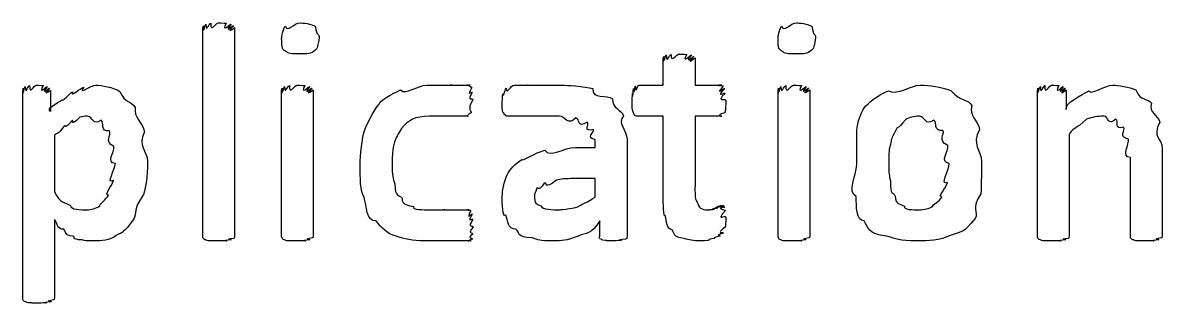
# Model space of a CAD drawing. Header units: millimetres. Extents: x 0 to 216, y 0 to 279.
# Drawn here: x 116.22 to 129.12, y 113.79 to 116.96 of the extents above; entities that cross this region are included whole.
import ezdxf

# ---------------------------------------------------------------- set-up
doc = ezdxf.new("R2010")
doc.units = ezdxf.units.MM
doc.layers.get('0').update_dxf_attribs({"linetype": 'CONTINUOUS'})

msp = doc.modelspace()

# ---------------------------------------------------------------- linework, layer by layer
at = {"color": 0}
for p, q in [((118.263, 114.547), (118.263, 116.906)), ((118.622, 116.906), (118.622, 114.547)), ((119.578, 116.785), (119.578, 116.785)), ((125.195, 116.785), (125.195, 116.785)), ((123.472, 116.255), (123.472, 116.564)), ((123.831, 116.564), (123.831, 116.255)), ((116.225, 113.847), (116.225, 116.195)), ((116.539, 116.195), (116.539, 115.958)), ((119.154, 114.547), (119.154, 116.2)), ((119.512, 116.2), (119.512, 114.547)), ((123.197, 116.255), (123.472, 116.255)), ((123.831, 116.255), (124.134, 116.255)), ((124.77, 114.547), (124.77, 116.2)), ((125.129, 116.2), (125.129, 114.547)), ((127.706, 114.547), (127.706, 116.2)), ((128.031, 116.2), (128.031, 115.98)), ((123.472, 115.903), (123.191, 115.903)), ((123.472, 115.01), (123.472, 115.903)), ((124.134, 115.903), (123.831, 115.903)), ((123.831, 115.903), (123.831, 115.131)), ((116.584, 115.688), (116.584, 115.048)), ((123.062, 115.644), (123.062, 114.547)), ((128.064, 115.699), (128.064, 114.547)), ((122.477, 115.55), (122.703, 115.55)), ((122.703, 115.55), (122.703, 115.638)), ((129.117, 115.539), (129.117, 114.547)), ((117.636, 115.395), (117.636, 115.395)), ((127.072, 115.39), (127.072, 115.39)), ((128.758, 114.547), (128.758, 115.434)), ((117.273, 115.368), (117.273, 115.368)), ((126.708, 115.368), (126.708, 115.368)), ((122.703, 115.197), (122.466, 115.197)), ((122.703, 114.988), (122.703, 115.197)), ((124.178, 114.762), (124.178, 114.762)), ((116.584, 114.734), (116.584, 113.847)), ((121.321, 114.646), (121.321, 114.646)), ((122.753, 114.547), (122.753, 114.718))]:
    msp.add_line(p, q, dxfattribs=at)
for points in [[(118.269, 116.928), (118.274, 116.829), (118.285, 116.94), (118.296, 116.944)], [(118.296, 116.944), (118.299, 116.84), (118.329, 116.955), (118.351, 116.955)], [(118.351, 116.955), (118.347, 116.842), (118.407, 116.961), (118.439, 116.961)], [(118.439, 116.961), (118.418, 116.961), (118.506, 116.958), (118.528, 116.955)], [(118.528, 116.955), (118.465, 116.84), (118.572, 116.951), (118.583, 116.944)], [(118.583, 116.944), (118.491, 116.829), (118.606, 116.935), (118.611, 116.928)], [(119.198, 116.923), (119.216, 116.842), (119.287, 116.961), (119.368, 116.961)], [(119.368, 116.961), (119.377, 116.961), (119.503, 116.947), (119.534, 116.923)], [(124.815, 116.923), (124.832, 116.842), (124.904, 116.961), (124.985, 116.961)], [(124.985, 116.961), (124.994, 116.961), (125.12, 116.947), (125.151, 116.923)], [(118.263, 116.906), (118.263, 116.814), (118.265, 116.92), (118.269, 116.928)], [(118.611, 116.928), (118.502, 116.814), (118.622, 116.913), (118.622, 116.906)], [(119.154, 116.785), (119.154, 116.792), (119.167, 116.896), (119.198, 116.923)], [(119.534, 116.923), (119.553, 116.796), (119.578, 116.853), (119.578, 116.785)], [(124.77, 116.785), (124.77, 116.792), (124.784, 116.896), (124.815, 116.923)], [(125.151, 116.923), (125.17, 116.796), (125.195, 116.853), (125.195, 116.785)], [(119.198, 116.641), (119.154, 116.655), (119.154, 116.714), (119.154, 116.785)], [(119.578, 116.785), (119.553, 116.659), (119.561, 116.672), (119.528, 116.647)], [(124.815, 116.641), (124.77, 116.655), (124.77, 116.714), (124.77, 116.785)], [(125.195, 116.785), (125.17, 116.659), (125.178, 116.672), (125.145, 116.647)], [(119.363, 116.608), (119.211, 116.608), (119.227, 116.619), (119.198, 116.641)], [(119.528, 116.647), (119.491, 116.608), (119.443, 116.608), (119.363, 116.608)], [(123.472, 116.564), (123.472, 116.465), (123.474, 116.572), (123.478, 116.581)], [(123.478, 116.581), (123.483, 116.479), (123.494, 116.593), (123.505, 116.597)], [(123.505, 116.597), (123.508, 116.487), (123.539, 116.603), (123.56, 116.603)], [(123.56, 116.603), (123.556, 116.49), (123.615, 116.608), (123.649, 116.608)], [(123.649, 116.608), (123.627, 116.608), (123.715, 116.605), (123.737, 116.603)], [(123.737, 116.603), (123.673, 116.487), (123.781, 116.6), (123.792, 116.597)], [(123.792, 116.597), (123.7, 116.479), (123.815, 116.587), (123.819, 116.581)], [(123.819, 116.581), (123.711, 116.465), (123.831, 116.567), (123.831, 116.564)], [(124.98, 116.608), (124.828, 116.608), (124.843, 116.619), (124.815, 116.641)], [(125.145, 116.647), (125.108, 116.608), (125.06, 116.608), (124.98, 116.608)], [(116.225, 116.195), (116.225, 116.112), (116.227, 116.218), (116.231, 116.222)], [(116.231, 116.222), (116.232, 116.123), (116.242, 116.235), (116.253, 116.239)], [(116.253, 116.239), (116.258, 116.134), (116.283, 116.25), (116.302, 116.25)], [(116.302, 116.25), (116.298, 116.137), (116.349, 116.255), (116.38, 116.255)], [(116.38, 116.255), (116.36, 116.255), (116.437, 116.253), (116.457, 116.25)], [(116.457, 116.25), (116.397, 116.134), (116.49, 116.246), (116.501, 116.239)], [(116.501, 116.239), (116.424, 116.123), (116.524, 116.229), (116.528, 116.222)], [(116.528, 116.222), (116.435, 116.108), (116.539, 116.206), (116.539, 116.195)], [(116.666, 116.09), (116.677, 116.064), (116.746, 116.156), (116.787, 116.178)], [(116.787, 116.178), (116.761, 116.112), (116.873, 116.222), (116.914, 116.233)], [(116.914, 116.233), (116.845, 116.137), (117.004, 116.255), (117.052, 116.255)], [(117.052, 116.255), (117.118, 116.255), (117.247, 116.231), (117.322, 116.184)], [(117.322, 116.184), (117.383, 116.046), (117.454, 116.079), (117.498, 116.002)], [(119.154, 116.2), (119.154, 116.108), (119.155, 116.214), (119.159, 116.222)], [(119.159, 116.222), (119.164, 116.123), (119.175, 116.235), (119.187, 116.239)], [(119.187, 116.239), (119.189, 116.134), (119.219, 116.25), (119.242, 116.25)], [(119.242, 116.25), (119.237, 116.137), (119.297, 116.255), (119.33, 116.255)], [(119.33, 116.255), (119.308, 116.255), (119.396, 116.253), (119.418, 116.25)], [(119.418, 116.25), (119.355, 116.134), (119.462, 116.246), (119.473, 116.239)], [(119.473, 116.239), (119.381, 116.123), (119.496, 116.229), (119.501, 116.222)], [(119.501, 116.222), (119.392, 116.108), (119.512, 116.207), (119.512, 116.2)], [(120.257, 116.041), (120.255, 116.068), (120.408, 116.167), (120.5, 116.2)], [(120.5, 116.2), (120.556, 116.137), (120.69, 116.255), (120.797, 116.255)], [(120.797, 116.255), (120.832, 116.255), (120.898, 116.255), (120.946, 116.255)], [(120.946, 116.255), (120.931, 116.255), (121.043, 116.255), (121.084, 116.255)], [(121.084, 116.255), (121.012, 116.255), (121.161, 116.255), (121.194, 116.255)], [(121.194, 116.255), (121.196, 116.255), (121.249, 116.255), (121.26, 116.255)], [(121.26, 116.255), (121.222, 116.255), (121.284, 116.255), (121.288, 116.255)], [(121.288, 116.255), (121.233, 116.255), (121.301, 116.246), (121.304, 116.228)], [(121.304, 116.228), (121.24, 116.104), (121.31, 116.195), (121.31, 116.173)], [(121.31, 116.173), (121.244, 116.06), (121.316, 116.123), (121.316, 116.09)], [(121.656, 116.156), (121.661, 116.093), (121.675, 116.2), (121.695, 116.222)], [(121.695, 116.222), (121.697, 116.137), (121.744, 116.255), (121.788, 116.255)], [(121.788, 116.255), (121.786, 116.255), (121.883, 116.255), (121.943, 116.255)], [(121.943, 116.255), (121.904, 116.255), (122.064, 116.255), (122.13, 116.255)], [(122.13, 116.255), (122.157, 116.255), (122.269, 116.255), (122.339, 116.255)], [(122.339, 116.255), (122.359, 116.255), (122.583, 116.242), (122.676, 116.217)], [(122.676, 116.217), (122.66, 116.086), (122.841, 116.152), (122.896, 116.101)], [(123.119, 116.079), (123.119, 116.053), (123.121, 116.14), (123.125, 116.162)], [(123.125, 116.162), (123.126, 116.097), (123.132, 116.202), (123.136, 116.217)], [(123.136, 116.217), (123.137, 116.126), (123.15, 116.24), (123.158, 116.245)], [(123.158, 116.245), (123.155, 116.137), (123.182, 116.255), (123.197, 116.255)], [(124.134, 116.255), (124.037, 116.255), (124.146, 116.251), (124.15, 116.245)], [(124.15, 116.245), (124.048, 116.126), (124.163, 116.231), (124.167, 116.217)], [(124.167, 116.217), (124.056, 116.097), (124.172, 116.184), (124.172, 116.162)], [(124.172, 116.162), (124.059, 116.053), (124.178, 116.112), (124.178, 116.079)], [(124.77, 116.2), (124.77, 116.108), (124.772, 116.214), (124.776, 116.222)], [(124.776, 116.222), (124.781, 116.123), (124.792, 116.235), (124.803, 116.239)], [(124.803, 116.239), (124.806, 116.134), (124.836, 116.25), (124.859, 116.25)], [(124.859, 116.25), (124.854, 116.137), (124.914, 116.255), (124.947, 116.255)], [(124.947, 116.255), (124.925, 116.255), (125.013, 116.253), (125.035, 116.25)], [(125.035, 116.25), (124.972, 116.134), (125.079, 116.246), (125.09, 116.239)], [(125.09, 116.239), (124.998, 116.123), (125.113, 116.229), (125.118, 116.222)], [(125.118, 116.222), (125.009, 116.108), (125.129, 116.207), (125.129, 116.2)], [(125.749, 116.002), (125.782, 116.049), (125.9, 116.145), (126.019, 116.189)], [(126.019, 116.189), (126.137, 116.137), (126.261, 116.255), (126.383, 116.255)], [(126.383, 116.255), (126.49, 116.255), (126.61, 116.235), (126.724, 116.195)], [(126.724, 116.195), (126.84, 116.06), (126.92, 116.101), (126.962, 116.024)], [(127.706, 116.2), (127.706, 116.108), (127.707, 116.214), (127.711, 116.222)], [(127.711, 116.222), (127.713, 116.123), (127.724, 116.235), (127.739, 116.239)], [(127.739, 116.239), (127.742, 116.134), (127.769, 116.25), (127.788, 116.25)], [(127.788, 116.25), (127.783, 116.137), (127.838, 116.255), (127.871, 116.255)], [(127.871, 116.255), (127.845, 116.255), (127.926, 116.253), (127.948, 116.25)], [(127.948, 116.25), (127.889, 116.134), (127.987, 116.246), (127.998, 116.239)], [(127.998, 116.239), (127.911, 116.123), (128.016, 116.229), (128.02, 116.222)], [(128.02, 116.222), (127.922, 116.108), (128.031, 116.207), (128.031, 116.2)], [(128.031, 115.98), (128.01, 116.049), (128.204, 116.145), (128.29, 116.189)], [(128.29, 116.189), (128.301, 116.137), (128.468, 116.255), (128.56, 116.255)], [(128.56, 116.255), (128.612, 116.255), (128.749, 116.236), (128.819, 116.2)], [(128.819, 116.2), (128.874, 116.064), (128.951, 116.114), (128.995, 116.052)], [(116.539, 115.958), (116.479, 115.991), (116.625, 116.053), (116.666, 116.09)], [(120.098, 115.759), (120.119, 115.804), (120.191, 115.966), (120.257, 116.041)], [(121.316, 116.09), (121.244, 115.958), (121.31, 115.97), (121.299, 115.941)], [(121.65, 116.057), (121.65, 116.049), (121.652, 116.134), (121.656, 116.156)], [(121.65, 115.991), (121.65, 115.983), (121.65, 116.035), (121.65, 116.057)], [(122.896, 116.101), (122.892, 115.983), (122.997, 115.985), (123.023, 115.908)], [(123.136, 115.941), (123.119, 115.958), (123.119, 116.016), (123.119, 116.079)], [(124.178, 116.079), (124.178, 115.958), (124.174, 115.97), (124.167, 115.941)], [(128.995, 116.052), (128.962, 115.943), (129.07, 115.921), (129.089, 115.836)], [(116.958, 115.903), (116.92, 115.903), (116.899, 115.898), (116.87, 115.892)], [(117.113, 115.859), (117.011, 115.784), (117.02, 115.903), (116.958, 115.903)], [(117.498, 116.002), (117.474, 115.892), (117.581, 115.832), (117.603, 115.726)], [(120.825, 115.903), (120.662, 115.903), (120.584, 115.856), (120.511, 115.765)], [(120.996, 115.903), (120.865, 115.903), (120.891, 115.903), (120.825, 115.903)], [(121.117, 115.903), (121.079, 115.903), (121.043, 115.903), (120.996, 115.903)], [(121.205, 115.903), (121.147, 115.903), (121.153, 115.903), (121.117, 115.903)], [(121.26, 115.903), (121.192, 115.903), (121.227, 115.903), (121.205, 115.903)], [(121.299, 115.941), (121.222, 115.903), (121.274, 115.903), (121.26, 115.903)], [(121.667, 115.941), (121.653, 115.943), (121.653, 115.971), (121.65, 115.991)], [(121.689, 115.914), (121.668, 115.916), (121.674, 115.93), (121.667, 115.941)], [(121.716, 115.903), (121.684, 115.903), (121.696, 115.905), (121.689, 115.914)], [(121.788, 115.903), (121.708, 115.903), (121.731, 115.903), (121.716, 115.903)], [(121.909, 115.903), (121.775, 115.903), (121.821, 115.903), (121.788, 115.903)], [(122.075, 115.903), (121.988, 115.903), (121.956, 115.903), (121.909, 115.903)], [(122.295, 115.903), (122.116, 115.903), (122.141, 115.903), (122.075, 115.903)], [(122.483, 115.886), (122.389, 115.784), (122.368, 115.903), (122.295, 115.903)], [(123.023, 115.908), (122.943, 115.828), (123.062, 115.743), (123.062, 115.644)], [(123.191, 115.903), (123.144, 115.903), (123.15, 115.915), (123.136, 115.941)], [(124.167, 115.941), (124.045, 115.903), (124.147, 115.903), (124.134, 115.903)], [(125.661, 115.721), (125.661, 115.773), (125.689, 115.925), (125.749, 116.002)], [(126.372, 115.903), (126.307, 115.903), (126.256, 115.889), (126.212, 115.864)], [(126.532, 115.859), (126.432, 115.784), (126.434, 115.903), (126.372, 115.903)], [(126.962, 116.024), (126.924, 115.91), (127.035, 115.86), (127.05, 115.754)], [(128.461, 115.903), (128.378, 115.903), (128.329, 115.892), (128.262, 115.87)], [(128.593, 115.87), (128.495, 115.784), (128.512, 115.903), (128.461, 115.903)], [(116.688, 115.787), (116.618, 115.682), (116.619, 115.728), (116.584, 115.688)], [(116.782, 115.853), (116.684, 115.737), (116.721, 115.816), (116.688, 115.787)], [(116.87, 115.892), (116.743, 115.77), (116.811, 115.871), (116.782, 115.853)], [(117.206, 115.737), (117.092, 115.726), (117.153, 115.828), (117.113, 115.859)], [(122.61, 115.836), (122.491, 115.762), (122.534, 115.875), (122.483, 115.886)], [(122.681, 115.754), (122.557, 115.718), (122.642, 115.814), (122.61, 115.836)], [(126.212, 115.864), (126.104, 115.733), (126.136, 115.801), (126.107, 115.754)], [(126.636, 115.743), (126.521, 115.729), (126.576, 115.832), (126.532, 115.859)], [(128.262, 115.87), (128.131, 115.744), (128.133, 115.794), (128.064, 115.699)], [(128.681, 115.781), (128.568, 115.744), (128.629, 115.85), (128.593, 115.87)], [(128.736, 115.644), (128.616, 115.667), (128.706, 115.744), (128.681, 115.781)], [(129.089, 115.836), (128.998, 115.66), (129.117, 115.656), (129.117, 115.539)], [(117.256, 115.561), (117.14, 115.623), (117.231, 115.685), (117.206, 115.737)], [(117.603, 115.726), (117.518, 115.564), (117.636, 115.513), (117.636, 115.395)], [(120.042, 115.351), (120.042, 115.462), (120.06, 115.649), (120.098, 115.759)], [(120.511, 115.765), (120.402, 115.601), (120.406, 115.54), (120.406, 115.368)], [(122.703, 115.638), (122.587, 115.652), (122.695, 115.721), (122.681, 115.754)], [(125.661, 115.357), (125.661, 115.436), (125.661, 115.611), (125.661, 115.721)], [(126.107, 115.754), (126.046, 115.638), (126.055, 115.649), (126.041, 115.583)], [(126.691, 115.572), (126.571, 115.63), (126.661, 115.695), (126.636, 115.743)], [(127.05, 115.754), (126.953, 115.579), (127.072, 115.525), (127.072, 115.39)], [(128.758, 115.434), (128.643, 115.442), (128.75, 115.591), (128.736, 115.644)], [(117.273, 115.368), (117.158, 115.376), (117.267, 115.498), (117.256, 115.561)], [(121.871, 115.412), (121.867, 115.387), (122.027, 115.495), (122.13, 115.517)], [(122.13, 115.517), (122.191, 115.431), (122.348, 115.55), (122.477, 115.55)], [(126.041, 115.583), (126.02, 115.509), (126.024, 115.452), (126.024, 115.379)], [(126.708, 115.368), (126.594, 115.384), (126.702, 115.509), (126.691, 115.572)], [(117.636, 115.395), (117.636, 115.189), (117.621, 115.128), (117.592, 115.015)], [(121.706, 115.241), (121.728, 115.296), (121.801, 115.368), (121.871, 115.412)], [(127.072, 115.39), (127.072, 115.193), (127.069, 115.136), (127.066, 115.026)], [(117.25, 115.175), (117.158, 115.127), (117.273, 115.302), (117.273, 115.368)], [(120.086, 114.988), (120.042, 115.045), (120.042, 115.215), (120.042, 115.351)], [(120.406, 115.368), (120.402, 115.222), (120.414, 115.203), (120.434, 115.136)], [(125.655, 114.993), (125.542, 115.05), (125.661, 115.22), (125.661, 115.357)], [(126.024, 115.379), (126.02, 115.244), (126.03, 115.236), (126.041, 115.17)], [(126.686, 115.153), (126.594, 115.116), (126.708, 115.291), (126.708, 115.368)], [(117.195, 115.01), (117.132, 115.006), (117.239, 115.116), (117.25, 115.175)], [(120.434, 115.136), (120.439, 114.977), (120.479, 115.021), (120.516, 114.977)], [(121.65, 114.999), (121.65, 115.039), (121.668, 115.171), (121.706, 115.241)], [(122.125, 115.147), (122.047, 115.032), (122.06, 115.112), (122.042, 115.087)], [(122.262, 115.181), (122.12, 115.061), (122.16, 115.161), (122.125, 115.147)], [(122.466, 115.197), (122.352, 115.197), (122.32, 115.191), (122.262, 115.181)], [(123.831, 115.131), (123.828, 114.94), (123.842, 114.963), (123.863, 114.916)], [(126.041, 115.17), (126.042, 114.999), (126.07, 115.05), (126.096, 114.999)], [(126.625, 114.988), (126.567, 114.988), (126.675, 115.09), (126.686, 115.153)], [(116.584, 115.048), (116.644, 114.913), (116.706, 114.93), (116.765, 114.894)], [(117.096, 114.888), (117.081, 114.902), (117.169, 114.957), (117.195, 115.01)], [(117.592, 115.015), (117.463, 114.847), (117.527, 114.811), (117.476, 114.734)], [(121.689, 114.784), (121.65, 114.748), (121.65, 114.917), (121.65, 114.999)], [(122.042, 115.087), (122.01, 114.984), (122.014, 115.039), (122.014, 115.01)], [(122.014, 115.01), (122.01, 114.902), (122.038, 114.917), (122.086, 114.888)], [(123.494, 114.778), (123.472, 114.748), (123.472, 114.922), (123.472, 115.01)], [(126.096, 114.999), (126.093, 114.899), (126.157, 114.912), (126.201, 114.883)], [(127.066, 115.026), (126.95, 114.858), (127.044, 114.825), (127, 114.745)], [(116.765, 114.894), (116.761, 114.844), (116.884, 114.844), (116.947, 114.844)], [(116.947, 114.844), (116.999, 114.844), (117.055, 114.858), (117.096, 114.888)], [(120.224, 114.718), (120.104, 114.715), (120.119, 114.88), (120.086, 114.988)], [(120.516, 114.977), (120.512, 114.888), (120.596, 114.899), (120.649, 114.877)], [(120.649, 114.877), (120.618, 114.844), (120.764, 114.844), (120.831, 114.844)], [(122.086, 114.888), (122.109, 114.844), (122.209, 114.844), (122.301, 114.844)], [(122.301, 114.844), (122.275, 114.844), (122.441, 114.855), (122.505, 114.877)], [(122.505, 114.877), (122.517, 114.891), (122.633, 114.94), (122.703, 114.988)], [(123.863, 114.916), (123.876, 114.844), (123.933, 114.844), (123.996, 114.844)], [(124.09, 114.866), (124.015, 114.866), (124.114, 114.879), (124.123, 114.883)], [(124.123, 114.883), (124.035, 114.877), (124.142, 114.894), (124.15, 114.894)], [(124.15, 114.894), (124.045, 114.877), (124.157, 114.891), (124.161, 114.888)], [(124.161, 114.888), (124.053, 114.873), (124.167, 114.883), (124.167, 114.872)], [(124.167, 114.872), (124.056, 114.855), (124.172, 114.851), (124.172, 114.833)], [(125.743, 114.718), (125.656, 114.719), (125.655, 114.886), (125.655, 114.993)], [(126.201, 114.883), (126.182, 114.844), (126.3, 114.844), (126.366, 114.844)], [(126.366, 114.844), (126.424, 114.844), (126.476, 114.857), (126.521, 114.883)], [(126.521, 114.883), (126.512, 114.895), (126.599, 114.943), (126.625, 114.988)], [(120.831, 114.844), (120.869, 114.844), (120.953, 114.844), (121.001, 114.844)], [(121.001, 114.844), (120.964, 114.844), (121.091, 114.844), (121.128, 114.844)], [(121.128, 114.844), (121.156, 114.844), (121.194, 114.844), (121.216, 114.844)], [(121.216, 114.844), (121.202, 114.844), (121.262, 114.844), (121.277, 114.844)], [(121.277, 114.844), (121.225, 114.844), (121.29, 114.84), (121.293, 114.833)], [(121.293, 114.833), (121.236, 114.712), (121.306, 114.813), (121.31, 114.795)], [(121.31, 114.795), (121.244, 114.679), (121.316, 114.759), (121.316, 114.734)], [(121.805, 114.624), (121.706, 114.624), (121.718, 114.72), (121.689, 114.784)], [(123.571, 114.618), (123.505, 114.62), (123.512, 114.715), (123.494, 114.778)], [(123.996, 114.844), (123.96, 114.844), (124.036, 114.846), (124.051, 114.85)], [(124.051, 114.85), (123.99, 114.855), (124.079, 114.862), (124.09, 114.866)], [(124.172, 114.833), (124.059, 114.701), (124.178, 114.791), (124.178, 114.762)], [(124.178, 114.762), (124.178, 114.624), (124.175, 114.675), (124.172, 114.646)], [(127, 114.745), (126.862, 114.58), (126.865, 114.602), (126.73, 114.558)], [(116.688, 114.624), (116.618, 114.613), (116.619, 114.693), (116.584, 114.734)], [(116.793, 114.547), (116.688, 114.549), (116.724, 114.594), (116.688, 114.624)], [(117.476, 114.734), (117.361, 114.576), (117.361, 114.596), (117.283, 114.552)], [(120.45, 114.547), (120.343, 114.569), (120.286, 114.643), (120.224, 114.718)], [(121.316, 114.734), (121.247, 114.627), (121.321, 114.679), (121.321, 114.646)], [(121.321, 114.646), (121.247, 114.565), (121.319, 114.591), (121.316, 114.569)], [(121.987, 114.525), (121.805, 114.536), (121.856, 114.58), (121.805, 114.624)], [(122.753, 114.718), (122.665, 114.565), (122.598, 114.583), (122.51, 114.547)], [(123.709, 114.519), (123.574, 114.531), (123.607, 114.574), (123.571, 114.618)], [(124.172, 114.646), (124.053, 114.565), (124.161, 114.594), (124.15, 114.58)], [(126.002, 114.547), (125.773, 114.569), (125.801, 114.643), (125.743, 114.718)], [(116.898, 114.502), (116.757, 114.51), (116.829, 114.528), (116.793, 114.547)], [(117.019, 114.492), (116.944, 114.492), (116.933, 114.494), (116.898, 114.502)], [(117.283, 114.552), (117.206, 114.492), (117.118, 114.492), (117.019, 114.492)], [(118.269, 114.519), (118.263, 114.516), (118.263, 114.536), (118.263, 114.547)], [(118.296, 114.502), (118.274, 114.505), (118.276, 114.515), (118.269, 114.519)], [(118.351, 114.492), (118.299, 114.494), (118.31, 114.499), (118.296, 114.502)], [(118.439, 114.492), (118.347, 114.492), (118.376, 114.492), (118.351, 114.492)], [(118.528, 114.492), (118.418, 114.492), (118.475, 114.492), (118.439, 114.492)], [(118.583, 114.502), (118.465, 114.494), (118.553, 114.494), (118.528, 114.492)], [(118.611, 114.519), (118.491, 114.505), (118.597, 114.51), (118.583, 114.502)], [(118.622, 114.547), (118.619, 114.516), (118.617, 114.526), (118.611, 114.519)], [(119.159, 114.525), (119.154, 114.52), (119.154, 114.538), (119.154, 114.547)], [(119.187, 114.502), (119.164, 114.505), (119.166, 114.516), (119.159, 114.525)], [(119.242, 114.492), (119.189, 114.494), (119.2, 114.499), (119.187, 114.502)], [(119.33, 114.492), (119.237, 114.492), (119.266, 114.492), (119.242, 114.492)], [(119.418, 114.492), (119.308, 114.492), (119.366, 114.492), (119.33, 114.492)], [(119.473, 114.502), (119.355, 114.494), (119.443, 114.494), (119.418, 114.492)], [(119.501, 114.525), (119.381, 114.505), (119.487, 114.51), (119.473, 114.502)], [(119.512, 114.547), (119.509, 114.52), (119.508, 114.531), (119.501, 114.525)], [(120.764, 114.492), (120.64, 114.492), (120.541, 114.51), (120.45, 114.547)], [(120.924, 114.492), (120.814, 114.492), (120.819, 114.492), (120.764, 114.492)], [(121.073, 114.492), (120.92, 114.492), (120.979, 114.492), (120.924, 114.492)], [(121.194, 114.492), (121.129, 114.492), (121.12, 114.492), (121.073, 114.492)], [(121.272, 114.492), (121.2, 114.492), (121.23, 114.492), (121.194, 114.492)], [(121.299, 114.492), (121.229, 114.492), (121.285, 114.492), (121.272, 114.492)], [(121.31, 114.513), (121.24, 114.492), (121.306, 114.492), (121.299, 114.492)], [(121.316, 114.569), (121.244, 114.52), (121.313, 114.528), (121.31, 114.513)], [(122.229, 114.492), (122.065, 114.492), (122.06, 114.502), (121.987, 114.525)], [(122.51, 114.547), (122.37, 114.492), (122.329, 114.492), (122.229, 114.492)], [(122.769, 114.513), (122.738, 114.513), (122.753, 114.531), (122.753, 114.547)], [(122.819, 114.497), (122.76, 114.499), (122.78, 114.505), (122.769, 114.513)], [(122.907, 114.492), (122.804, 114.492), (122.841, 114.493), (122.819, 114.497)], [(122.995, 114.497), (122.881, 114.492), (122.947, 114.492), (122.907, 114.492)], [(123.045, 114.513), (122.921, 114.499), (123.017, 114.5), (122.995, 114.497)], [(123.062, 114.547), (123.062, 114.513), (123.056, 114.52), (123.045, 114.513)], [(123.902, 114.492), (123.803, 114.492), (123.764, 114.5), (123.709, 114.519)], [(123.98, 114.497), (123.902, 114.492), (123.927, 114.492), (123.902, 114.492)], [(124.051, 114.519), (123.953, 114.502), (124.004, 114.504), (123.98, 114.497)], [(124.112, 114.547), (123.997, 114.516), (124.073, 114.526), (124.051, 114.519)], [(124.15, 114.58), (124.035, 114.538), (124.129, 114.558), (124.112, 114.547)], [(124.776, 114.525), (124.77, 114.52), (124.77, 114.538), (124.77, 114.547)], [(124.803, 114.502), (124.781, 114.505), (124.783, 114.516), (124.776, 114.525)], [(124.859, 114.492), (124.806, 114.494), (124.817, 114.499), (124.803, 114.502)], [(124.947, 114.492), (124.854, 114.492), (124.883, 114.492), (124.859, 114.492)], [(125.035, 114.492), (124.925, 114.492), (124.982, 114.492), (124.947, 114.492)], [(125.09, 114.502), (124.972, 114.494), (125.06, 114.494), (125.035, 114.492)], [(125.118, 114.525), (124.998, 114.505), (125.104, 114.51), (125.09, 114.502)], [(125.129, 114.547), (125.126, 114.52), (125.125, 114.531), (125.118, 114.525)], [(126.349, 114.492), (126.124, 114.492), (126.119, 114.51), (126.002, 114.547)], [(126.73, 114.558), (126.594, 114.492), (126.471, 114.492), (126.349, 114.492)], [(127.711, 114.525), (127.706, 114.52), (127.706, 114.538), (127.706, 114.547)], [(127.739, 114.502), (127.716, 114.505), (127.718, 114.516), (127.711, 114.525)], [(127.794, 114.492), (127.742, 114.494), (127.752, 114.499), (127.739, 114.502)], [(127.882, 114.492), (127.79, 114.492), (127.818, 114.492), (127.794, 114.492)], [(127.97, 114.492), (127.86, 114.492), (127.918, 114.492), (127.882, 114.492)], [(128.025, 114.502), (127.907, 114.494), (127.995, 114.494), (127.97, 114.492)], [(128.053, 114.519), (127.933, 114.505), (128.039, 114.51), (128.025, 114.502)], [(128.064, 114.547), (128.061, 114.516), (128.06, 114.526), (128.053, 114.519)], [(128.764, 114.519), (128.76, 114.516), (128.758, 114.536), (128.758, 114.547)], [(128.791, 114.502), (128.771, 114.505), (128.771, 114.515), (128.764, 114.519)], [(128.846, 114.492), (128.797, 114.494), (128.805, 114.499), (128.791, 114.502)], [(128.94, 114.492), (128.844, 114.492), (128.871, 114.492), (128.846, 114.492)], [(129.023, 114.492), (128.914, 114.492), (128.973, 114.492), (128.94, 114.492)], [(129.078, 114.502), (128.962, 114.494), (129.048, 114.494), (129.023, 114.492)], [(129.106, 114.525), (128.987, 114.505), (129.092, 114.51), (129.078, 114.502)], [(129.117, 114.547), (129.117, 114.52), (129.112, 114.531), (129.106, 114.525)], [(116.231, 113.819), (116.225, 113.816), (116.225, 113.836), (116.225, 113.847)], [(116.584, 113.847), (116.581, 113.819), (116.579, 113.833), (116.572, 113.824)], [(116.258, 113.803), (116.236, 113.801), (116.237, 113.812), (116.231, 113.819)], [(116.313, 113.792), (116.261, 113.79), (116.272, 113.796), (116.258, 113.803)], [(116.401, 113.786), (116.309, 113.786), (116.338, 113.789), (116.313, 113.792)], [(116.49, 113.792), (116.38, 113.786), (116.437, 113.786), (116.401, 113.786)], [(116.545, 113.803), (116.426, 113.79), (116.514, 113.792), (116.49, 113.792)], [(116.572, 113.824), (116.453, 113.801), (116.558, 113.807), (116.545, 113.803)]]:
    msp.add_open_spline(points, degree=3, dxfattribs=at)

doc.saveas('drawing.dxf')
